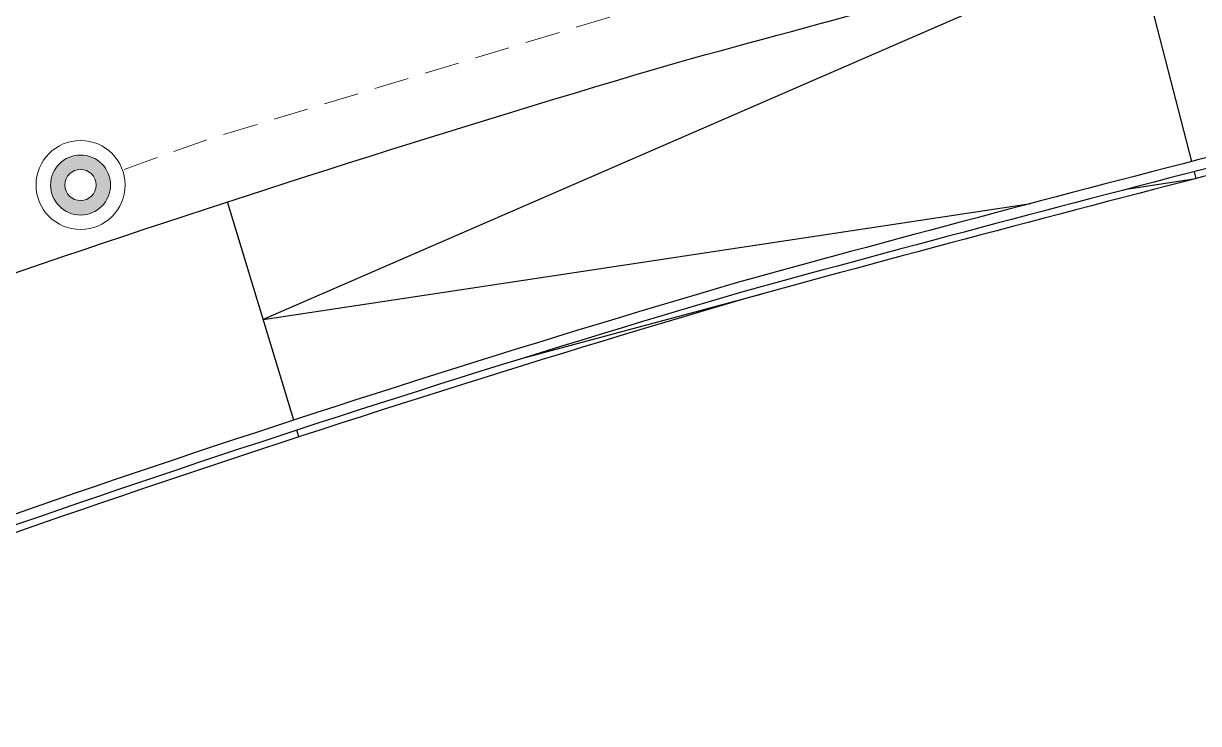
# Model space of a CAD drawing. Header units: millimetres. Extents: x 441156 to 441876, y 4514765 to 4515211.
# Drawn here: x 441570.74 to 441579.11, y 4514829.1 to 4514834.09 of the extents above; entities that cross this region are included whole.
import ezdxf

# ---------------------------------------------------------------- set-up
doc = ezdxf.new("R2010")
doc.units = ezdxf.units.MM
doc.linetypes.add('CONTINUA', pattern=[0])
doc.linetypes.add('HIDDEN', pattern=[0.375, 0.25, -0.125])
doc.layers.add('01_piscinas', color=254, linetype='Continuous')
doc.layers.add('INGIN ELECTRICIDAD ALUMBRADO', color=120, linetype='HIDDEN')

msp = doc.modelspace()

# ---------------------------------------------------------------- hatches: boundary and pattern name
at = {"layer": 'INGIN ELECTRICIDAD ALUMBRADO', "linetype": 'CONTINUA', "lineweight": 13}
h = msp.add_hatch(color=86, dxfattribs=at)
h.dxf.hatch_style = 1
edge = h.paths.add_edge_path()
edge.add_arc((441571.1494482, 4514832.9387268), 0.11124836, 0, 360)
edge = h.paths.add_edge_path()
edge.add_arc((441571.1494482, 4514832.9387268), 0.21369962, 0, 180)
edge.add_arc((441571.1494482, 4514832.9387268), 0.21369962, 180, 360)

# ---------------------------------------------------------------- linework, layer by layer
at = {"layer": '01_piscinas'}
for p, q in [((441578.65776771, 4514834.67928291, 0.00000131), (441572.45034806, 4514831.98144746, 0.00000092)), ((441578.65776771, 4514834.67928291, 0.00000131), (441579.06423606, 4514833.10637444, 0.00000059)), ((441578.61570473, 4514832.91247177, 0.00000056), (441579.09561624, 4514832.98494273, 0.00000053)), ((441579.083001, 4514833.03375986, 0.00000055), (441579.09561624, 4514832.98494273, 0.00000053)), ((441572.66889938, 4514831.26417591, 0.00000059), (441572.19526328, 4514832.81861951, 0.00000131)), ((441572.45034806, 4514831.98144746, 0.00000092), (441577.91910506, 4514832.80727896, 0.0000006)), ((441574.31719824, 4514831.70991798, 0.0000005), (441576.00415475, 4514832.16292677, 0.00000053)), ((441572.70543284, 4514831.14427542, 0.00000053), (441572.69076386, 4514831.19241809, 0.00000055))]:
    msp.add_line(p, q, dxfattribs=at)
for points, elevation in [([(441600.15542645, 4514836.84526939, 0.0164873178), (441596.29495593, 4514836.51536975, 0.0147570251), (441588.85666332, 4514835.40842934, 0.0064753203), (441583.08003958, 4514834.10548181, 0.0081662383), (441575.84636256, 4514832.24974676, 0.0216544653), (441566.72691572, 4514829.13504235, 0.0203224531), (441558.44317938, 4514825.50445053, 0.0071301443), (441552.8844203, 4514822.6439482, 0.0002218274), (441552.71279905, 4514822.55241672), (441551.42359411, 4514821.85298122), (441550.13470721, 4514821.15371826, 0.0026809456), (441548.08215867, 4514820.00791291), (441541.18054052, 4514816.1888006), (441538.56552048, 4514814.745731), (441530.65125505, 4514810.37833203), (441525.70833685, 4514807.63872531), (441512.53909855, 4514800.33969015), (441512.42506278, 4514800.27586286), (441523.2070084, 4514782.27945409)], 0.00000053), ([(441600.15344326, 4514836.77006272, 0.0164621357), (441596.30380182, 4514836.44089324, 0.0147546948), (441588.87105538, 4514835.33481359, 0.0064740219), (441583.09748773, 4514834.03253962, 0.0081654849), (441575.86684779, 4514832.17759532, 0.021652917), (441566.75420638, 4514829.06518378, 0.0203218385), (441558.47629742, 4514825.4371581, 0.0071298324), (441552.9196851, 4514822.5777561, 0.0002215412), (441552.74834387, 4514822.48637409), (441551.45935947, 4514821.78705824), (441550.1706931, 4514821.08791493, 0.002681048), (441548.11877003, 4514819.94245511), (441541.21681548, 4514816.12315664), (441538.60175705, 4514814.68006586), (441530.68755222, 4514810.31270033), (441525.74469455, 4514807.57312716), (441512.57559303, 4514800.27416781), (441512.52909938, 4514800.24814472), (441523.27134543, 4514782.31799947)], 0.00000053), ([(441564.34128148, 4514829.92970618, -0.0042755154), (441566.13414893, 4514830.64783043, -0.0216875721), (441575.40107468, 4514833.81222074, -0.0036590762), (441578.65776771, 4514834.67928291)], 0.00000131)]:
    msp.add_lwpolyline(points, format="xyb", dxfattribs=dict(at, elevation=elevation))
for centre, radius, start, end in [((441636.26913909, 4514611.74085918, 0.00000053), 228.51204831, 103.457180672, 105.3238989528), ((441607.22745523, 4514725.45727351, 0.00000053), 111.18233854, 106.3769217873, 111.3383927732)]:
    msp.add_arc(centre, radius, start, end, dxfattribs=at)
at = {"layer": 'INGIN ELECTRICIDAD ALUMBRADO', "color": 86, "lineweight": 13, "elevation": 0.00000131}
msp.add_lwpolyline([(441577.59961126, 4514834.86323508), (441575.27756778, 4514834.24501407), (441572.04897328, 4514833.26126727), (441571.44810846, 4514833.04581667)], dxfattribs=at)
at = {"layer": 'INGIN ELECTRICIDAD ALUMBRADO', "color": 86, "linetype": 'CONTINUA', "lineweight": 13}
for radius in [0.31727935, 0.21369962, 0.11124836]:
    msp.add_circle((441571.1494482, 4514832.9387268, 0.00000053), radius, dxfattribs=at)

doc.saveas('drawing.dxf')
